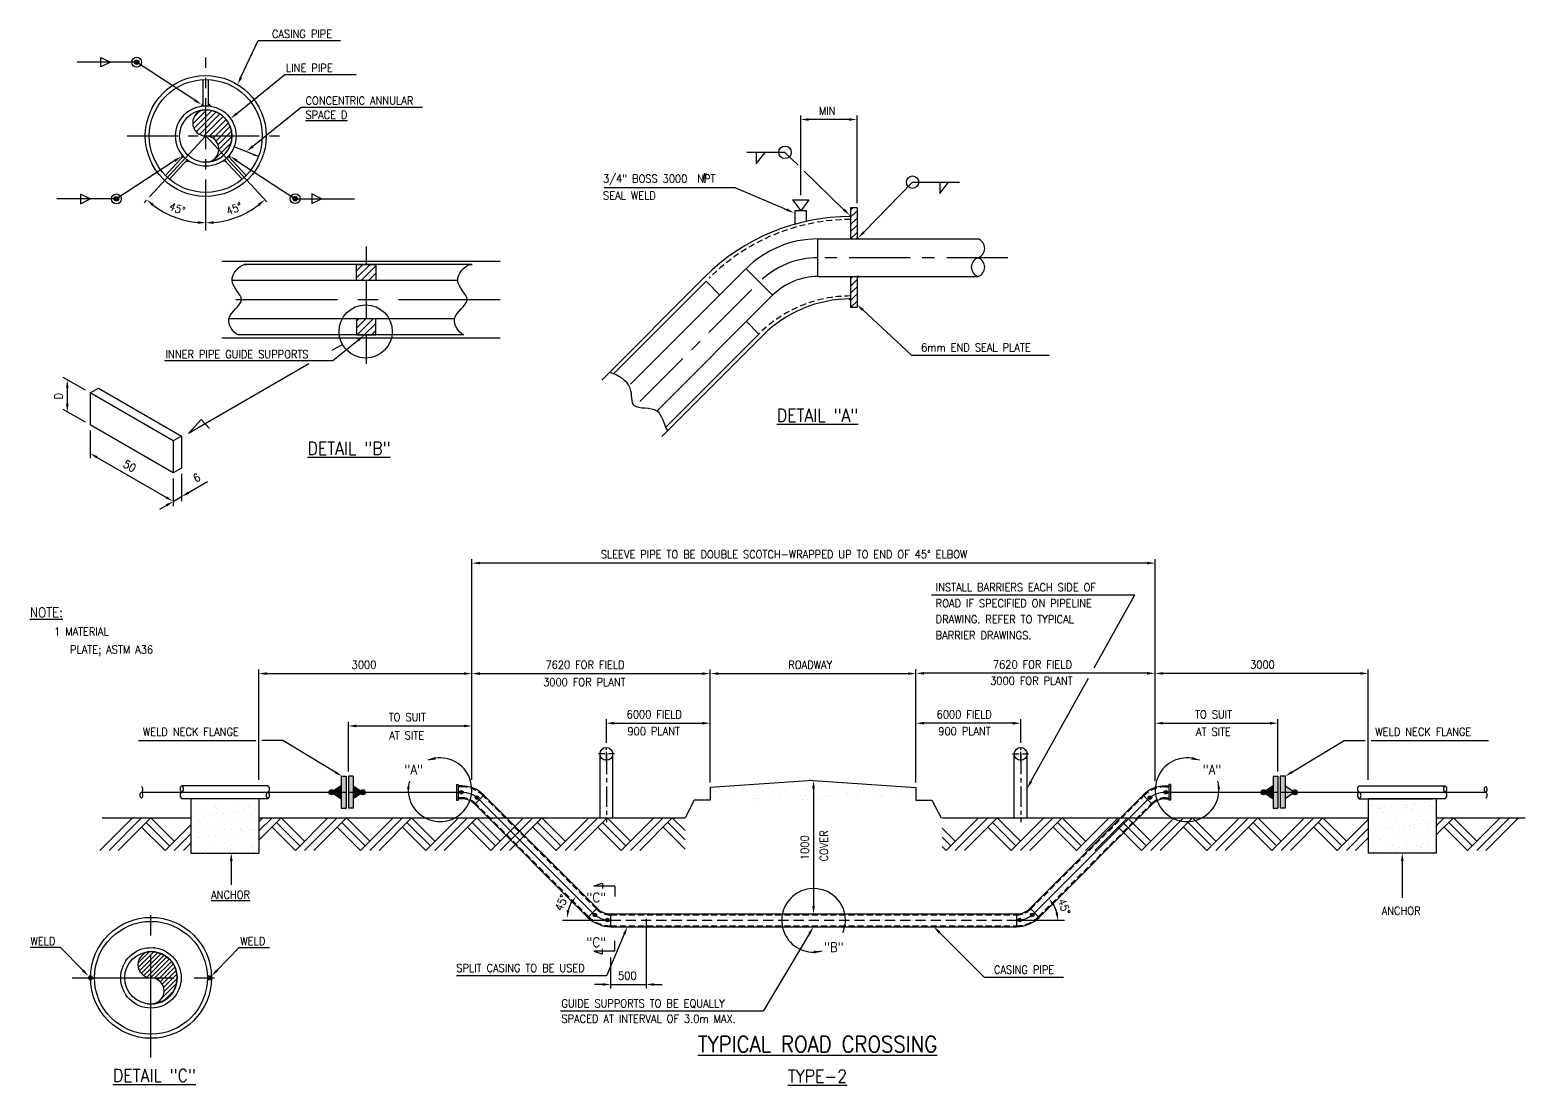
# Model space of a CAD drawing. Header units: metres. Extents: x 32 to 1001, y 122 to 783.
# Drawn here: x 31.8 to 498.9, y 453.3 to 783 of the extents above; entities that cross this region are included whole.
import ezdxf
from ezdxf.enums import TextEntityAlignment as Align

# ---------------------------------------------------------------- set-up
doc = ezdxf.new("R2010")
doc.units = ezdxf.units.M
for name, pattern in [('CENTER', [50.8, 31.75, -6.35, 6.35, -6.35]), ('CENTERX2', [101.6, 63.5, -12.7, 12.7, -12.7]), ('HIDDEN', [9.525, 6.35, -3.175])]:
    doc.linetypes.add(name, pattern=pattern)
for name, color, linetype in [('CEN. LINE CIRCLE', 30, 'CENTER'), ('CEN. LINE PIPE', 30, 'CENTER'), ('Circle', 3, 'Continuous'), ('DIM', 1, 'Continuous'), ('FITTINGS', 2, 'Continuous'), ('G.L', 9, 'Continuous'), ('Hatch', 9, 'Continuous'), ('LINE', 5, 'Continuous'), ('PipeLine', 4, 'Continuous'), ('TEXT', 7, 'Continuous')]:
    doc.layers.add(name, color=color, linetype=linetype)
doc.styles.add('ROMANS', font='romans.shx', dxfattribs={"width": 0.9})

msp = doc.modelspace()

# ---------------------------------------------------------------- hatches: boundary and pattern name
for points in [[(85.26, 759.18), (85.85, 759.24), (85.84, 759.87)], [(88.18, 759.21), (87.59, 759.22), (87.55, 759.85)], [(79.31, 743.95), (79.71, 743.51), (79.29, 743.05)], [(94.16, 743.97), (93.76, 743.53), (94.19, 743.07)], [(81.43, 741.99), (80.96, 742.36), (80.53, 741.89)], [(92.05, 742.01), (92.51, 742.37), (92.94, 741.91)], [(288.18, 725.43), (287.43, 724.67), (288.18, 724.68)], [(288.18, 698.17), (287.43, 698.92), (288.18, 698.92)]]:
    msp.add_hatch(color=7).paths.add_polyline_path(points)
at = {"layer": 'DIM'}
h = msp.add_hatch(color=7, dxfattribs=at)
edge = h.paths.add_edge_path()
edge.add_arc((65.12, 772.9), 0.714, 0, 360, ccw=False)
h = msp.add_hatch(color=7, dxfattribs=at)
edge = h.paths.add_edge_path()
edge.add_arc((58.81, 730.19), 0.714, 0, 360)
h = msp.add_hatch(color=7, dxfattribs=at)
edge = h.paths.add_edge_path()
edge.add_arc((114.65, 730.25), 0.714, 0, 360)
at = {"layer": 'FITTINGS'}
msp.add_hatch(color=7, dxfattribs=at).paths.add_polyline_path([(129.04, 546.79), (129.04, 542.79), (126.04, 544.79)])
h = msp.add_hatch(color=7, dxfattribs=at)
h.paths.add_polyline_path([(129.04, 549.79), (130.54, 549.79), (130.54, 539.79), (129.04, 539.79)])
edge = h.paths.add_edge_path(flags=16)
edge.add_line((129.04, 546.79), (129.04, 542.79))
h = msp.add_hatch(color=7, dxfattribs=at)
h.paths.add_polyline_path([(131.3, 549.79), (131.3, 539.79), (132.8, 539.79), (132.8, 549.79)])
edge = h.paths.add_edge_path(flags=16)
edge.add_line((132.8, 546.79), (132.8, 542.79))
h = msp.add_hatch(color=7, dxfattribs=at)
edge = h.paths.add_edge_path()
edge.add_arc((135.8, 544.79), 0.804, 180, 540, ccw=False)
h.paths.add_polyline_path([(135.8, 544.79), (132.8, 542.79), (132.8, 546.79)])
h = msp.add_hatch(color=7, dxfattribs=at)
edge = h.paths.add_edge_path()
edge.add_arc((417.18, 544.79), 0.804, 0, 360)
h.paths.add_polyline_path([(417.18, 544.79), (420.18, 542.79), (420.18, 546.79)])
h = msp.add_hatch(color=7, dxfattribs=at)
h.paths.add_polyline_path([(421.68, 549.79), (421.68, 539.79), (420.18, 539.79), (420.18, 549.79)])
edge = h.paths.add_edge_path(flags=16)
edge.add_line((420.18, 546.79), (420.18, 542.79))
h = msp.add_hatch(color=7, dxfattribs=at)
h.paths.add_polyline_path([(423.94, 549.79), (423.94, 539.79), (422.44, 539.79), (422.44, 549.79)])
h.paths.add_polyline_path([(423.94, 546.79), (423.94, 542.79), (426.94, 544.79)])
h = msp.add_hatch(color=7, dxfattribs=at)
edge = h.paths.add_edge_path()
edge.add_arc((126.04, 544.79), 0.804, 180, 540, ccw=False)
h = msp.add_hatch(color=7, dxfattribs=at)
edge = h.paths.add_edge_path()
edge.add_arc((135.8, 544.79), 0.804, 0, 360)
h = msp.add_hatch(color=7, dxfattribs=at)
edge = h.paths.add_edge_path()
edge.add_arc((166.58, 544.79), 0.563, 180, 540, ccw=False)
h = msp.add_hatch(color=7, dxfattribs=at)
edge = h.paths.add_edge_path()
edge.add_arc((171.48, 543.11), 0.563, 180, 540, ccw=False)
h = msp.add_hatch(color=7, dxfattribs=at)
edge = h.paths.add_edge_path()
edge.add_arc((381.74, 543.11), 0.563, 0, 360)
h = msp.add_hatch(color=7, dxfattribs=at)
edge = h.paths.add_edge_path()
edge.add_arc((386.64, 544.79), 0.563, 0, 360)
h = msp.add_hatch(color=7, dxfattribs=at)
edge = h.paths.add_edge_path()
edge.add_arc((417.18, 544.79), 0.804, 180, 540, ccw=False)
h = msp.add_hatch(color=7, dxfattribs=at)
edge = h.paths.add_edge_path()
edge.add_arc((426.94, 544.79), 0.804, 0, 360)
h = msp.add_hatch(color=7, dxfattribs=at)
edge = h.paths.add_edge_path()
edge.add_arc((208.29, 506.48), 0.563, 180, 540, ccw=False)
h = msp.add_hatch(color=7, dxfattribs=at)
edge = h.paths.add_edge_path()
edge.add_arc((212.21, 504.86), 0.563, 180, 540, ccw=False)
h = msp.add_hatch(color=7, dxfattribs=at)
edge = h.paths.add_edge_path()
edge.add_arc((341.01, 504.86), 0.563, 0, 360)
h = msp.add_hatch(color=7, dxfattribs=at)
edge = h.paths.add_edge_path()
edge.add_arc((344.93, 506.48), 0.563, 0, 360)
h = msp.add_hatch(color=7, dxfattribs=at)
edge = h.paths.add_edge_path()
edge.add_arc((50.7, 486.82), 0.63, 0, 360)
h = msp.add_hatch(color=7, dxfattribs=at)
edge = h.paths.add_edge_path()
edge.add_arc((87.87, 486.82), 0.63, 0, 360)

# ---------------------------------------------------------------- linework, layer by layer
at = {"color": 7}
for p, q in [((85.88, 759.28), (85.88, 767.48)), ((87.58, 759.28), (87.58, 767.48)), ((85.84, 759.87), (85.26, 759.18)), ((85.26, 759.18), (85.85, 759.24)), ((85.85, 759.24), (85.84, 759.87)), ((87.55, 759.85), (88.18, 759.21)), ((87.59, 759.22), (87.55, 759.85)), ((88.18, 759.21), (87.59, 759.22)), ((74.13, 737.47), (79.71, 743.51)), ((79.29, 743.05), (79.31, 743.95)), ((79.71, 743.51), (79.29, 743.05)), ((79.31, 743.95), (79.71, 743.51)), ((93.76, 743.53), (94.16, 743.97)), ((93.76, 743.53), (99.34, 737.51)), ((94.19, 743.07), (93.76, 743.53)), ((94.16, 743.97), (94.19, 743.07)), ((75.39, 736.33), (80.96, 742.36)), ((80.96, 742.36), (80.53, 741.89)), ((80.53, 741.89), (81.43, 741.99)), ((81.43, 741.99), (80.96, 742.36)), ((92.05, 742.01), (92.51, 742.37)), ((92.94, 741.91), (92.05, 742.01)), ((92.94, 741.91), (92.05, 742.01)), ((92.51, 742.37), (98.09, 736.35)), ((92.51, 742.37), (92.94, 741.91)), ((270.06, 729.89), (275.13, 729.89)), ((270.06, 729.89), (272.6, 726.42)), ((275.13, 729.89), (272.6, 726.42)), ((274.4, 726.42), (270.79, 726.42)), ((270.79, 726.42), (270.79, 722.29)), ((274.4, 723.19), (274.4, 726.42)), ((288.18, 725.18), (287.68, 724.67)), ((288.18, 724.68), (287.68, 724.67)), ((288.18, 725.18), (288.18, 724.68)), ((136.86, 715.3), (136.86, 709.68)), ((277.97, 705.92), (277.97, 717.68)), ((288.18, 717.68), (290.19, 717.68)), ((290.19, 717.68), (290.19, 718.23)), ((290.19, 718.23), (290.74, 717.68)), ((290.74, 717.68), (290.19, 717.68)), ((133.86, 704.68), (133.86, 709.68)), ((133.86, 709.68), (139.86, 709.68)), ((139.86, 709.68), (139.86, 704.68)), ((263.83, 700.06), (255.51, 708.37)), ((290.19, 705.92), (290.19, 705.37)), ((290.74, 705.92), (290.19, 705.92)), ((290.19, 705.37), (290.74, 705.92)), ((139.86, 704.68), (133.86, 704.68)), ((136.86, 704.68), (136.86, 692.68)), ((247.3, 700.16), (243.01, 704.45)), ((288.18, 698.42), (287.68, 698.92)), ((288.18, 698.92), (287.68, 698.92)), ((288.18, 698.42), (288.18, 698.92)), ((139.86, 692.68), (133.86, 692.68)), ((133.86, 692.68), (133.86, 687.68)), ((139.86, 687.68), (139.86, 692.68)), ((259.49, 687.97), (255.61, 691.84)), ((133.86, 687.68), (139.86, 687.68)), ((136.86, 687.68), (136.86, 678.65)), ((50.6, 669.55), (53.2, 671.05)), ((76.58, 654.55), (50.6, 669.55)), ((50.6, 669.55), (50.6, 659.55)), ((53.2, 671.05), (79.18, 656.05)), ((76.58, 644.55), (50.6, 659.55)), ((79.18, 656.05), (76.58, 654.55)), ((76.58, 654.55), (76.58, 644.55)), ((79.18, 656.05), (79.18, 646.05)), ((79.18, 646.05), (76.58, 644.55)), ((276.49, 548.45), (244.36, 546.32)), ((276.49, 548.45), (308.61, 546.32)), ((82.04, 542.79), (82.04, 525.79)), ((103.33, 542.79), (103.33, 525.79)), ((173.65, 543.87), (170.82, 541.04)), ((239.36, 542.32), (236.45, 536.79)), ((244.36, 542.32), (239.36, 542.32)), ((244.36, 546.32), (244.36, 542.32)), ((308.61, 546.32), (308.61, 542.32)), ((308.61, 542.32), (313.61, 542.32)), ((313.61, 542.32), (316.52, 536.79)), ((379.57, 543.87), (382.4, 541.04)), ((449.89, 542.79), (449.89, 525.79)), ((471.18, 542.79), (471.18, 525.79)), ((471.18, 534.35), (473.62, 536.79)), ((471.18, 531.47), (476.5, 536.79)), ((471.18, 531.47), (476.5, 536.79)), ((82.04, 525.79), (103.33, 525.79)), ((471.18, 525.79), (449.89, 525.79)), ((210.63, 516.39), (210.63, 514.78)), ((214.56, 515.48), (214.56, 512.26)), ((208.96, 508.55), (206.13, 505.72)), ((213.2, 506.79), (213.2, 502.79)), ((340.02, 506.79), (340.02, 502.79)), ((344.26, 508.55), (347.09, 505.72)), ((68.35, 496.15), (68.94, 496.21)), ((70.84, 496.18), (70.25, 496.19)), ((214.56, 495.17), (207.98, 495.17)), ((207.98, 495.17), (210.46, 494.3)), ((210.63, 494.26), (210.63, 495.87)), ((214.56, 495.17), (214.56, 498.39))]:
    msp.add_line(p, q, dxfattribs=at)
at = {"color": 7, "linetype": 'Continuous'}
for p, q in [((65.53, 491.37), (69.16, 495)), ((65.61, 490.03), (70.53, 494.96)), ((65.99, 489), (71.72, 494.74)), ((66.57, 488.17), (72.78, 494.37)), ((67.33, 487.51), (73.72, 493.9)), ((68.28, 487.05), (74.57, 493.34)), ((69.47, 486.83), (75.33, 492.68)), ((70.73, 486.67), (76, 491.94)), ((71.71, 486.24), (76.58, 491.11)), ((72.51, 485.62), (77.07, 490.18)), ((73.12, 484.82), (77.46, 489.15)), ((73.55, 483.83), (77.71, 487.99)), ((73.69, 482.56), (77.79, 486.66)), ((73.02, 480.48), (77.6, 485.05)), ((73.68, 479.72), (76.7, 482.74)), ((69.77, 478.64), (69.77, 478.64)), ((71.37, 478.83), (71.86, 479.31))]:
    msp.add_line(p, q, dxfattribs=at)
at = {"color": 7}
for centre in [(166.58, 544.79), (171.48, 543.11), (381.74, 543.11), (386.64, 544.79), (208.29, 506.48), (212.21, 504.86), (341.01, 504.86), (344.93, 506.48)]:
    msp.add_circle(centre, 0.563, dxfattribs=at)
for centre, radius, start, end in [((86.73, 753.94), 4.09, 90, 270), ((86.73, 749.84), 8.19, 261.8225, 98.1775), ((86.73, 745.75), 4.09, 270, 90), ((159.91, 545.61), 9.95, 164.2717, 112.7694), ((393.31, 545.61), 9.95, 67.2306, 15.7283), ((66.02, 545.69), 1.08, 303.2535, 56.7465), ((487.2, 545.69), 1.08, 123.2535, 236.7465), ((486.02, 545.69), 1.08, 303.2535, 56.7465), ((67.2, 543.89), 1.08, 123.2535, 236.7465), ((66.02, 543.89), 1.08, 303.2535, 56.7465), ((486.02, 543.89), 1.08, 303.2535, 56.7465), ((276.61, 504.79), 9.95, 337.2306, 285.7283), ((69.6, 490.92), 4.09, 90, 270), ((69.6, 486.82), 8.19, 261.8225, 98.1775), ((69.6, 482.73), 4.09, 270, 90)]:
    msp.add_arc(centre, radius, start, end, dxfattribs=at)
for points in [[(290.19, 718.5), (291.01, 717.68), (290.19, 717.68), (290.19, 718.5)], [(290.19, 705.09), (291.01, 705.92), (290.19, 705.92), (290.19, 705.09)], [(158.37, 555.83), (158.58, 555.02), (156.06, 554.78)], [(394.85, 555.83), (394.64, 555.02), (397.16, 554.78)], [(150.38, 545.77), (149.56, 545.89), (150.33, 548.3)], [(402.84, 545.77), (403.66, 545.89), (402.89, 548.3)], [(286.83, 503.25), (286.03, 503.47), (285.79, 500.94)], [(276.77, 495.26), (276.9, 494.44), (279.31, 495.22)]]:
    msp.add_solid(points, dxfattribs=at)
at = {"layer": 'CEN. LINE CIRCLE', "color": 7, "linetype": 'CENTER', "ltscale": 0.5}
for p, q in [((86.73, 720.35), (86.73, 774.41)), ((62.16, 749.84), (111.3, 749.84))]:
    msp.add_line(p, q, dxfattribs=at)
at = {"layer": 'CEN. LINE CIRCLE', "color": 7, "linetype": 'CENTERX2', "ltscale": 0.03}
for p, q in [((214.41, 556.79), (209.39, 556.79)), ((338.81, 556.79), (343.83, 556.79))]:
    msp.add_line(p, q, dxfattribs=at)
at = {"layer": 'CEN. LINE PIPE', "color": 7, "linetype": 'CENTERX2', "ltscale": 0.3}
for p, q in [((337.26, 711.8), (277.95, 711.8)), ((222.34, 666.89), (259.69, 704.23))]:
    msp.add_line(p, q, dxfattribs=at)
at = {"layer": 'CEN. LINE PIPE', "color": 7}
msp.add_line((178.66, 698.68), (91.73, 698.68), dxfattribs=at)
at = {"layer": 'CEN. LINE PIPE', "color": 7, "linetype": 'CENTERX2', "ltscale": 0.1}
for p, q in [((211.9, 556.79), (211.9, 535.48)), ((341.32, 556.79), (341.32, 535.48))]:
    msp.add_line(p, q, dxfattribs=at)
at = {"layer": 'CEN. LINE PIPE', "color": 7, "linetype": 'CENTERX2', "ltscale": 0.3}
msp.add_arc((277.97, 685.92), 25.88, 90, 135, dxfattribs=at)
at = {"layer": 'Circle', "color": 7}
for centre, radius in [((86.73, 749.84), 18.9), ((86.73, 749.84), 17.64), ((86.73, 749.84), 9.45), ((86.73, 749.84), 8.19), ((136.68, 688.78), 8.32), ((211.9, 556.79), 2), ((341.32, 556.79), 2), ((69.6, 486.82), 18.9), ((69.6, 486.82), 17.64), ((69.6, 486.82), 9.45), ((69.6, 486.82), 8.19)]:
    msp.add_circle(centre, radius, dxfattribs=at)
at = {"layer": 'DIM', "color": 7}
for p, q in [((97.73, 768.18), (103.08, 779.69)), ((103.08, 779.69), (128.86, 779.69)), ((65.12, 772.9), (46.53, 772.9)), ((53.92, 771.4), (53.92, 774.4)), ((53.92, 774.4), (56.92, 772.9)), ((56.92, 772.9), (53.92, 771.4)), ((83.31, 761.02), (65.12, 772.9)), ((96.41, 756.84), (111.47, 769.05)), ((111.47, 769.05), (133.7, 769.05)), ((101.44, 746.64), (116.51, 758.85)), ((116.51, 758.85), (154.47, 758.85)), ((272.6, 731.39), (272.6, 756.25)), ((287.69, 755), (275.1, 755)), ((290.19, 728.88), (290.19, 756.25)), ((103.15, 743.39), (95.56, 746.5)), ((258.73, 741.15), (261.46, 744.73)), ((258.73, 744.73), (258.73, 741.15)), ((96.45, 742.13), (114.65, 730.25)), ((292.29, 719.75), (307.54, 735.42)), ((307.54, 735.42), (322.25, 735.42)), ((316.03, 735.42), (316.03, 731.84)), ((316.03, 731.84), (318.75, 735.42)), ((50.61, 730.19), (47.61, 731.69)), ((47.61, 731.69), (47.61, 728.69)), ((47.61, 728.69), (50.61, 730.19)), ((68.15, 729.74), (67.45, 728.99)), ((114.65, 730.25), (133.24, 730.25)), ((122.85, 730.25), (119.85, 731.75)), ((119.85, 731.75), (119.85, 728.75)), ((119.85, 728.75), (122.85, 730.25)), ((292.02, 695.48), (307.18, 681.37)), ((129.43, 684.69), (126.09, 682.77)), ((134.42, 686.1), (126.47, 679.62)), ((126.47, 679.62), (73.81, 679.62)), ((118.96, 678.65), (81.35, 656.93)), ((307.18, 681.37), (350.17, 681.37)), ((49.1, 670.42), (42.22, 674.39)), ((43.47, 671.17), (43.47, 666.17)), ((49.1, 660.42), (42.22, 664.39)), ((81.35, 656.93), (85.24, 661.29)), ((85.24, 661.29), (87.9, 658.46)), ((50.6, 657.82), (50.6, 649.22)), ((52.77, 649.41), (74.42, 636.91)), ((76.58, 642.82), (76.58, 634.22)), ((76.58, 642.82), (76.58, 634.22)), ((79.18, 644.32), (79.18, 635.72)), ((81.34, 638.41), (87.31, 641.86)), ((76.58, 635.66), (79.18, 637.16)), ((74.42, 634.41), (72.25, 633.16)), ((169.89, 576.88), (169.89, 617.64)), ((383.33, 576.88), (383.33, 617.64)), ((380.83, 616.39), (172.39, 616.39)), ((313.44, 606.51), (377.01, 606.51)), ((364.32, 583.7), (377.01, 606.51)), ((103.33, 548.72), (103.33, 583.13)), ((105.83, 581.88), (167.39, 581.88)), ((169.89, 548.72), (169.89, 583.13)), ((169.89, 548.72), (169.89, 583.13)), ((172.39, 581.88), (241.86, 581.88)), ((244.36, 575.63), (244.36, 583.13)), ((244.36, 547.82), (244.36, 583.13)), ((246.86, 581.88), (306.11, 581.88)), ((308.61, 547.82), (308.61, 583.21)), ((308.61, 575.63), (308.61, 583.13)), ((380.83, 581.96), (311.11, 581.96)), ((344.54, 548.15), (362.5, 580.43)), ((383.33, 548.72), (383.33, 583.21)), ((383.33, 548.23), (383.33, 583.17)), ((447.39, 581.92), (385.83, 581.92)), ((449.89, 548.72), (449.89, 583.17)), ((131.3, 551.29), (131.3, 566.77)), ((133.8, 565.52), (167.39, 565.52)), ((169.89, 549.34), (169.89, 566.77)), ((211.9, 560.29), (211.9, 567.62)), ((214.4, 566.37), (241.86, 566.37)), ((244.36, 548.44), (244.36, 567.62)), ((308.61, 548.44), (308.61, 567.62)), ((338.82, 566.37), (311.11, 566.37)), ((341.32, 560.29), (341.32, 567.62)), ((383.33, 548.85), (383.33, 567.62)), ((385.83, 566.37), (419.18, 566.37)), ((421.68, 551.29), (421.68, 567.62)), ((65.73, 560.94), (102.38, 560.94)), ((426.08, 551.09), (442.4, 560.94)), ((442.4, 560.94), (448.98, 560.94)), ((450.78, 560.94), (487.43, 560.94)), ((275.61, 548.45), (275.36, 548.45)), ((276.61, 545.95), (276.61, 509.29)), ((94.7, 523.29), (94.69, 515.86)), ((460.55, 523.29), (460.54, 511.78)), ((198.2, 504.79), (213.2, 504.79)), ((224.3, 505.29), (224.3, 483.49)), ((275.11, 506.79), (275.36, 506.79)), ((340.02, 504.79), (355.02, 504.79)), ((315.92, 501.02), (329.94, 486.98)), ((90.24, 489.17), (97.19, 496.26)), ((97.19, 496.26), (106.68, 496.26)), ((213.2, 493.2), (213.2, 483.49)), ((329.94, 486.98), (354.75, 486.98)), ((210.7, 484.74), (208.2, 484.74)), ((213.2, 484.74), (224.3, 484.74)), ((226.8, 484.74), (229.3, 484.74))]:
    msp.add_line(p, q, dxfattribs=at)
at = {"layer": 'DIM', "color": 7, "linetype": 'CENTER'}
for p, q in [((69.16, 730.85), (86.73, 749.84)), ((86.73, 749.84), (105.82, 729.28)), ((69.6, 461.9), (69.6, 511.39)), ((45.03, 486.82), (94.17, 486.82))]:
    msp.add_line(p, q, dxfattribs=at)
at = {"layer": 'DIM', "color": 7, "extrusion": (0, 0, -1)}
for p, q in [((267.68, 744.73), (255.75, 744.73)), ((271.78, 740.75), (267.68, 744.73)), ((77, 742.07), (58.81, 730.19)), ((286.12, 726.82), (273.72, 738.86)), ((252.15, 733.69), (211.17, 733.69)), ((268.24, 726.82), (252.15, 733.69)), ((58.81, 730.19), (40.22, 730.19)), ((110.82, 560.94), (104.24, 560.94)), ((127.14, 551.09), (110.82, 560.94)), ((217.47, 500.49), (211.93, 487.49)), ((275.33, 500.65), (260.83, 476.44)), ((41.38, 496.26), (31.89, 496.26)), ((48.32, 489.17), (41.38, 496.26)), ((211.93, 487.49), (165.02, 487.49)), ((260.83, 476.44), (197.52, 476.44))]:
    msp.add_line(p, q, dxfattribs=at)
at = {"layer": 'DIM', "color": 7, "linetype": 'CENTERX2', "ltscale": 0.05}
for p, q in [((211.9, 554.28), (211.9, 559.3)), ((341.32, 554.28), (341.32, 559.3))]:
    msp.add_line(p, q, dxfattribs=at)
at = {"layer": 'DIM', "color": 7}
for centre, radius in [((65.12, 772.9), 1.54), ((65.12, 772.9), 0.714), ((267.68, 744.73), 1.94), ((307.54, 735.42), 1.94), ((58.81, 730.19), 1.54), ((58.81, 730.19), 0.714), ((114.65, 730.25), 1.54), ((114.65, 730.25), 0.714)]:
    msp.add_circle(centre, radius, dxfattribs=at)
for centre, radius, start, end in [((86.73, 749.84), 27.14, 232.527, 264.721), ((86.73, 749.84), 27.14, 275.279, 307.5917), ((209.14, 505.46), 9.54, 150.0606, 164.9394), ((343.33, 504.79), 9.6, 14.971, 30.029)]:
    msp.add_arc(centre, radius, start, end, dxfattribs=at)
for points in [[(98.11, 768), (96.68, 765.91), (97.35, 768.35)], [(83.54, 761.37), (85.41, 759.66), (83.08, 760.67)], [(96.67, 756.52), (94.47, 755.27), (96.15, 757.17)], [(275.1, 755.41), (275.1, 754.58), (272.6, 755)], [(287.69, 755.41), (287.69, 754.58), (290.19, 755)], [(96.23, 741.78), (94.36, 743.5), (96.68, 742.48)], [(97.12, 746.14), (96.92, 745.66), (95.56, 746.5)], [(101.71, 746.31), (99.5, 745.06), (101.18, 746.96)], [(101.64, 744.33), (101.42, 743.79), (103.15, 743.39)], [(69.95, 727.98), (70.48, 728.62), (68.3, 729.91)], [(103.02, 728.65), (103.55, 728.02), (105.19, 729.95)], [(84.25, 723.23), (84.21, 722.4), (86.73, 722.7)], [(89.24, 722.4), (89.21, 723.23), (86.73, 722.7)], [(292.58, 719.46), (290.54, 717.96), (291.99, 720.04)], [(291.73, 695.17), (290.19, 697.18), (292.3, 695.78)], [(134.16, 686.43), (136.36, 687.68), (134.68, 685.78)], [(43.05, 671.17), (43.89, 671.17), (43.47, 673.67)], [(43.05, 666.17), (43.89, 666.17), (43.47, 663.67)], [(52.97, 649.77), (52.56, 649.05), (50.6, 650.66)], [(74.62, 637.27), (74.21, 636.55), (76.58, 635.66)], [(74.21, 634.77), (74.62, 634.05), (76.58, 635.66)], [(81.14, 638.77), (81.55, 638.05), (79.18, 637.16)], [(172.39, 616.8), (172.39, 615.97), (169.89, 616.39)], [(380.83, 616.8), (380.83, 615.97), (383.33, 616.39)], [(105.83, 582.29), (105.83, 581.46), (103.33, 581.88)], [(167.39, 582.29), (167.39, 581.46), (169.89, 581.88)], [(172.39, 582.29), (172.39, 581.46), (169.89, 581.88)], [(241.86, 582.29), (241.86, 581.46), (244.36, 581.88)], [(246.86, 582.29), (246.86, 581.46), (244.36, 581.88)], [(306.11, 582.29), (306.11, 581.46), (308.61, 581.88)], [(311.11, 582.38), (311.11, 581.55), (308.61, 581.96)], [(380.83, 582.38), (380.83, 581.55), (383.33, 581.96)], [(385.83, 582.34), (385.83, 581.51), (383.33, 581.92)], [(447.39, 582.34), (447.39, 581.51), (449.89, 581.92)], [(133.8, 565.94), (133.8, 565.1), (131.3, 565.52)], [(167.39, 565.94), (167.39, 565.1), (169.89, 565.52)], [(214.4, 566.79), (214.4, 565.95), (211.9, 566.37)], [(241.86, 566.79), (241.86, 565.95), (244.36, 566.37)], [(311.11, 566.79), (311.11, 565.95), (308.61, 566.37)], [(338.82, 566.79), (338.82, 565.95), (341.32, 566.37)], [(385.83, 566.79), (385.83, 565.95), (383.33, 566.37)], [(419.18, 566.79), (419.18, 565.95), (421.68, 566.37)], [(426.29, 550.73), (423.94, 549.79), (425.86, 551.44)], [(276.19, 545.95), (277.03, 545.95), (276.61, 548.45)], [(344.9, 547.95), (343.32, 545.96), (344.18, 548.35)], [(94.28, 523.29), (94.69, 525.79), (95.11, 523.3)], [(460.13, 523.29), (460.53, 525.79), (460.96, 523.3)], [(200.54, 510.47), (201.2, 509.96), (202.39, 512.2)], [(276.19, 509.29), (277.03, 509.29), (276.61, 506.79)], [(351.31, 509.34), (351.97, 509.85), (350.11, 511.58)], [(200.34, 507.88), (199.51, 507.99), (199.6, 505.46)], [(353.01, 507.33), (352.19, 507.22), (352.92, 504.79)], [(315.63, 500.73), (314.16, 502.79), (316.22, 501.32)], [(90.54, 488.88), (88.5, 487.38), (89.95, 489.46)], [(210.7, 485.16), (210.7, 484.32), (213.2, 484.74)], [(226.8, 485.16), (226.8, 484.32), (224.3, 484.74)]]:
    msp.add_solid(points, dxfattribs=at)
at = {"layer": 'DIM', "color": 7, "extrusion": (0, 0, -1)}
for points in [[(-77.23, 741.72), (-79.1, 743.44), (-76.77, 742.42)], [(-268.08, 726.44), (-270.54, 725.84), (-268.4, 727.2)], [(-285.83, 726.52), (-287.92, 725.08), (-286.41, 727.12)], [(-126.93, 550.73), (-129.28, 549.79), (-127.36, 551.44)], [(-217.86, 500.33), (-218.45, 502.79), (-217.09, 500.66)], [(-275.68, 500.44), (-276.61, 502.79), (-274.97, 500.86)], [(-48.02, 488.88), (-50.07, 487.38), (-48.62, 489.46)]]:
    msp.add_solid(points, dxfattribs=at)
at = {"layer": 'FITTINGS', "color": 7}
for p, q in [((129.04, 546.79), (126.04, 544.79)), ((129.04, 549.79), (129.04, 539.79)), ((129.04, 549.79), (130.54, 549.79)), ((129.04, 546.79), (129.04, 542.79)), ((130.54, 549.79), (130.54, 539.79)), ((131.3, 549.79), (131.3, 539.79)), ((132.8, 549.79), (131.3, 549.79)), ((132.8, 549.79), (132.8, 539.79)), ((132.8, 546.79), (135.8, 544.79)), ((132.8, 546.79), (132.8, 542.79)), ((420.18, 546.79), (417.18, 544.79)), ((420.18, 549.79), (421.68, 549.79)), ((420.18, 549.79), (420.18, 539.79)), ((420.18, 546.79), (420.18, 542.79)), ((421.68, 549.79), (421.68, 539.79)), ((422.44, 549.79), (422.44, 539.79)), ((423.94, 549.79), (422.44, 549.79)), ((423.94, 549.79), (423.94, 539.79)), ((423.94, 546.79), (423.94, 542.79)), ((423.94, 546.79), (426.94, 544.79)), ((126.04, 544.79), (129.04, 542.79)), ((135.8, 544.79), (132.8, 542.79)), ((417.18, 544.79), (420.18, 542.79)), ((426.94, 544.79), (423.94, 542.79)), ((129.04, 539.79), (130.54, 539.79)), ((132.8, 539.79), (131.3, 539.79)), ((420.18, 539.79), (421.68, 539.79)), ((423.94, 539.79), (422.44, 539.79))]:
    msp.add_line(p, q, dxfattribs=at)
for centre, radius in [((126.04, 544.79), 0.804), ((135.8, 544.79), 0.804), ((417.18, 544.79), 0.804), ((426.94, 544.79), 0.804), ((50.7, 486.82), 0.63), ((87.87, 486.82), 0.63)]:
    msp.add_circle(centre, radius, dxfattribs=at)
at = {"layer": 'G.L', "color": 7}
for p, q in [((53.63, 526.61), (63.81, 536.79)), ((54.31, 536.79), (82.04, 536.79)), ((56.51, 526.61), (66.69, 536.79)), ((59.39, 526.61), (69.57, 536.79)), ((73.99, 526.61), (66.69, 533.91)), ((75.43, 528.05), (68.13, 535.35)), ((76.87, 529.49), (69.57, 536.79)), ((73.99, 526.61), (82.04, 534.66)), ((103.33, 536.79), (236.45, 536.79)), ((103.33, 529.82), (110.3, 536.79)), ((103.33, 532.7), (107.42, 536.79)), ((103.33, 535.58), (104.54, 536.79)), ((114.72, 526.61), (107.42, 533.91)), ((116.16, 528.05), (108.86, 535.35)), ((117.6, 529.49), (110.3, 536.79)), ((114.72, 526.61), (124.91, 536.79)), ((117.6, 526.61), (127.79, 536.79)), ((120.48, 526.61), (130.67, 536.79)), ((135.09, 526.61), (127.79, 533.91)), ((136.53, 528.05), (129.23, 535.35)), ((137.97, 529.49), (130.67, 536.79)), ((135.09, 526.61), (145.27, 536.79)), ((137.97, 526.61), (148.15, 536.79)), ((140.85, 526.61), (151.03, 536.79)), ((155.45, 526.61), (148.15, 533.91)), ((156.89, 528.05), (149.59, 535.35)), ((158.33, 529.49), (151.03, 536.79)), ((155.45, 526.61), (165.64, 536.79)), ((155.45, 526.61), (165.64, 536.79)), ((158.33, 526.61), (168.52, 536.79)), ((158.33, 526.61), (168.52, 536.79)), ((161.21, 526.61), (171.4, 536.79)), ((161.21, 526.61), (171.4, 536.79)), ((175.82, 526.61), (168.52, 533.91)), ((177.26, 528.05), (169.96, 535.35)), ((178.7, 529.49), (171.4, 536.79)), ((175.82, 526.61), (186, 536.79)), ((178.7, 526.61), (188.88, 536.79)), ((181.58, 526.61), (191.76, 536.79)), ((196.18, 526.61), (188.88, 533.91)), ((197.62, 528.05), (190.32, 535.35)), ((199.06, 529.49), (191.76, 536.79)), ((196.18, 526.61), (206.36, 536.79)), ((199.06, 526.61), (209.24, 536.79)), ((201.94, 526.61), (212.12, 536.79)), ((216.55, 526.61), (209.24, 533.91)), ((217.99, 528.05), (210.68, 535.35)), ((219.43, 529.49), (212.12, 536.79)), ((216.55, 526.61), (226.73, 536.79)), ((219.43, 526.61), (229.61, 536.79)), ((222.31, 526.61), (232.49, 536.79)), ((236.45, 527.07), (229.61, 533.91)), ((236.45, 529.95), (231.05, 535.35)), ((236.45, 532.83), (232.49, 536.79)), ((316.77, 536.79), (449.89, 536.79)), ((320.89, 529.49), (316.77, 533.61)), ((318.01, 526.61), (328.19, 536.79)), ((320.89, 526.61), (331.07, 536.79)), ((323.77, 526.61), (333.95, 536.79)), ((338.37, 526.61), (331.07, 533.91)), ((339.81, 528.05), (332.51, 535.35)), ((341.25, 529.49), (333.95, 536.79)), ((338.37, 526.61), (348.55, 536.79)), ((341.25, 526.61), (351.43, 536.79)), ((344.13, 526.61), (354.31, 536.79)), ((358.74, 526.61), (351.43, 533.91)), ((360.18, 528.05), (352.87, 535.35)), ((361.62, 529.49), (354.31, 536.79)), ((358.74, 526.61), (368.92, 536.79)), ((361.62, 526.61), (371.8, 536.79)), ((364.5, 526.61), (374.68, 536.79)), ((379.1, 526.61), (371.8, 533.91)), ((380.54, 528.05), (373.24, 535.35)), ((381.98, 529.49), (374.68, 536.79)), ((379.1, 526.61), (389.28, 536.79)), ((381.98, 526.61), (392.16, 536.79)), ((384.86, 526.61), (395.04, 536.79)), ((399.46, 526.61), (392.16, 533.91)), ((400.9, 528.05), (393.6, 535.35)), ((402.34, 529.49), (395.04, 536.79)), ((399.46, 526.61), (409.65, 536.79)), ((399.46, 526.61), (409.65, 536.79)), ((402.34, 526.61), (412.53, 536.79)), ((402.34, 526.61), (412.53, 536.79)), ((405.22, 526.61), (415.41, 536.79)), ((405.22, 526.61), (415.41, 536.79)), ((419.83, 526.61), (412.53, 533.91)), ((421.27, 528.05), (413.97, 535.35)), ((422.71, 529.49), (415.41, 536.79)), ((419.83, 526.61), (430.01, 536.79)), ((422.71, 526.61), (432.89, 536.79)), ((425.59, 526.61), (435.77, 536.79)), ((440.19, 526.61), (432.89, 533.91)), ((441.63, 528.05), (434.33, 535.35)), ((443.07, 529.49), (435.77, 536.79)), ((440.19, 526.61), (449.89, 536.31)), ((443.07, 526.61), (449.89, 533.43)), ((471.18, 536.79), (498.91, 536.79)), ((471.18, 534.35), (473.62, 536.79)), ((480.92, 526.61), (473.62, 533.91)), ((482.36, 528.05), (475.06, 535.35)), ((483.8, 529.49), (476.5, 536.79)), ((480.92, 526.61), (491.11, 536.79)), ((483.8, 526.61), (493.99, 536.79)), ((486.68, 526.61), (496.87, 536.79)), ((76.87, 526.61), (82.04, 531.78)), ((79.75, 526.61), (82.04, 528.9)), ((319.45, 528.05), (316.77, 530.73)), ((445.95, 526.61), (449.89, 530.55)), ((318.01, 526.61), (316.77, 527.85)), ((207.98, 515.48), (210.46, 516.35)), ((214.56, 515.48), (207.98, 515.48))]:
    msp.add_line(p, q, dxfattribs=at)
at = {"layer": 'Hatch', "color": 7, "linetype": 'Continuous'}
for p, q in [((82.65, 753.6), (87.08, 758.03)), ((83.03, 752.18), (88.65, 757.8)), ((83.11, 755.85), (84.81, 757.56)), ((83.76, 751.12), (90, 757.35)), ((84.78, 750.34), (91.17, 756.73)), ((86.12, 749.89), (92.18, 755.95)), ((87.75, 749.71), (93.06, 755.03)), ((88.99, 749.16), (93.8, 753.97)), ((89.93, 748.3), (94.38, 752.76)), ((88.98, 741.97), (94.6, 747.59)), ((90.57, 747.15), (94.78, 751.36)), ((90.82, 745.6), (94.92, 749.7)), ((86.87, 741.65), (86.87, 741.66)), ((288.18, 726.68), (288.88, 727.38)), ((288.18, 724.44), (290.19, 726.45)), ((288.18, 722.19), (290.19, 724.2)), ((288.18, 719.95), (290.19, 721.96)), ((288.18, 717.7), (290.19, 719.71)), ((133.86, 707.73), (135.81, 709.68)), ((133.86, 705.49), (138.06, 709.68)), ((135.3, 704.68), (139.86, 709.24)), ((137.55, 704.68), (139.86, 707)), ((288.18, 705.22), (288.88, 705.92)), ((139.79, 704.68), (139.86, 704.75)), ((288.18, 702.97), (290.19, 704.98)), ((288.18, 700.73), (290.19, 702.74)), ((288.18, 698.48), (290.19, 700.49)), ((288.18, 696.24), (290.19, 698.25)), ((133.86, 692.02), (134.53, 692.68)), ((133.86, 689.77), (136.77, 692.68)), ((134.02, 687.68), (139.02, 692.68)), ((136.26, 687.68), (139.86, 691.28)), ((138.51, 687.68), (139.86, 689.03)), ((253.47, 546.78), (253.47, 546.78)), ((257.44, 546.91), (257.44, 546.91)), ((258.76, 547.08), (258.76, 547.08)), ((260.82, 547.35), (260.82, 547.35)), ((261.38, 546.79), (261.38, 546.79)), ((263.68, 547.35), (263.68, 547.35)), ((269.29, 546.81), (269.29, 546.81)), ((270.83, 547.87), (270.83, 547.87)), ((273.84, 547.27), (273.84, 547.27)), ((274.31, 546.84), (274.31, 546.84)), ((277.2, 546.82), (277.2, 546.82)), ((277.69, 548.12), (277.69, 548.12)), ((284.15, 547.04), (284.15, 547.04)), ((285.11, 546.83), (285.11, 546.83)), ((293.02, 546.85), (293.02, 546.85)), ((294.32, 546.95), (294.32, 546.95)), ((87.58, 542.64), (87.58, 542.64)), ((244.49, 542.71), (244.49, 542.71)), ((245.08, 545.28), (245.08, 545.28)), ((245.73, 545.35), (245.73, 545.35)), ((246.19, 544.92), (246.19, 544.92)), ((246.63, 546.08), (246.63, 546.08)), ((247.15, 545.55), (247.15, 545.55)), ((247.76, 545.22), (247.76, 545.22)), ((248.4, 542.9), (248.4, 542.9)), ((250.49, 543.62), (250.49, 543.62)), ((250.6, 546.01), (250.6, 546.01)), ((250.99, 542.68), (250.99, 542.68)), ((251.92, 546.18), (251.92, 546.18)), ((253.99, 546.45), (253.99, 546.45)), ((254.41, 545.31), (254.41, 545.31)), ((254.54, 546.09), (254.54, 546.09)), ((256.04, 545.12), (256.04, 545.12)), ((257.85, 542.92), (257.85, 542.92)), ((258.4, 543.64), (258.4, 543.64)), ((258.57, 542.81), (258.57, 542.81)), ((259.04, 542.38), (259.04, 542.38)), ((260.91, 545.27), (260.91, 545.27)), ((262.45, 546.11), (262.45, 546.11)), ((264.5, 543.01), (264.5, 543.01)), ((266.2, 545.04), (266.2, 545.04)), ((266.31, 543.65), (266.31, 543.65)), ((266.67, 544.61), (266.67, 544.61)), ((267.77, 545.52), (267.77, 545.52)), ((268.88, 542.58), (268.88, 542.58)), ((270.36, 546.12), (270.36, 546.12)), ((270.99, 542.98), (270.99, 542.98)), ((273.45, 542.44), (273.45, 542.44)), ((274.22, 543.67), (274.22, 543.67)), ((274.42, 545.61), (274.42, 545.61)), ((274.77, 542.61), (274.77, 542.61)), ((276.52, 544.81), (276.52, 544.81)), ((276.84, 542.88), (276.84, 542.88)), ((277.85, 543.23), (277.85, 543.23)), ((278.27, 546.14), (278.27, 546.14)), ((279.04, 542.5), (279.04, 542.5)), ((280.29, 543.34), (280.29, 543.34)), ((280.92, 545.58), (280.92, 545.58)), ((281.61, 543.51), (281.61, 543.51)), ((282.13, 543.68), (282.13, 543.68)), ((283.68, 543.78), (283.68, 543.78)), ((284.5, 543.31), (284.5, 543.31)), ((286.18, 546.15), (286.18, 546.15)), ((286.68, 544.73), (286.68, 544.73)), ((287.13, 544.24), (287.13, 544.24)), ((287.15, 544.3), (287.15, 544.3)), ((287.78, 545.82), (287.78, 545.82)), ((288.45, 544.41), (288.45, 544.41)), ((290.04, 543.7), (290.04, 543.7)), ((290.51, 544.68), (290.51, 544.68)), ((291, 543.28), (291, 543.28)), ((293.96, 545.14), (293.96, 545.14)), ((294.09, 546.17), (294.09, 546.17)), ((294.43, 545.91), (294.43, 545.91)), ((294.78, 546.53), (294.78, 546.53)), ((295.29, 545.31), (295.29, 545.31)), ((296.99, 544.5), (296.99, 544.5)), ((297.35, 545.58), (297.35, 545.58)), ((297.86, 543.53), (297.86, 543.53)), ((297.95, 543.71), (297.95, 543.71)), ((300.8, 546.04), (300.8, 546.04)), ((300.92, 545.88), (300.92, 545.88)), ((302, 546.18), (302, 546.18)), ((302.12, 546.21), (302.12, 546.21)), ((304.19, 546.48), (304.19, 546.48)), ((304.51, 543.61), (304.51, 543.61)), ((305.86, 543.72), (305.86, 543.72)), ((307.16, 544.41), (307.16, 544.41)), ((307.63, 543.98), (307.63, 543.98)), ((307.78, 546.12), (307.78, 546.12)), ((450.5, 542.23), (450.5, 542.23)), ((460.81, 542.01), (460.81, 542.01)), ((470.81, 542.11), (470.81, 542.11)), ((82.16, 538.39), (82.16, 538.39)), ((82.57, 539.42), (82.57, 539.42)), ((84.44, 540.3), (84.44, 540.3)), ((85.21, 537.39), (85.21, 537.39)), ((87.87, 537.92), (87.87, 537.92)), ((88.66, 537.84), (88.66, 537.84)), ((89.41, 540.12), (89.41, 540.12)), ((89.79, 540.62), (89.79, 540.62)), ((89.98, 538.01), (89.98, 538.01)), ((90.48, 539.43), (90.48, 539.43)), ((90.94, 540.27), (90.94, 540.27)), ((92.05, 538.29), (92.05, 538.29)), ((92.32, 538.3), (92.32, 538.3)), ((92.79, 537.87), (92.79, 537.87)), ((94.52, 538.01), (94.52, 538.01)), ((95.5, 538.74), (95.5, 538.74)), ((96.82, 538.91), (96.82, 538.91)), ((97.32, 540.13), (97.32, 540.13)), ((97.8, 540.52), (97.8, 540.52)), ((98.39, 539.45), (98.39, 539.45)), ((98.89, 539.19), (98.89, 539.19)), ((99.96, 540.53), (99.96, 540.53)), ((100.42, 540.1), (100.42, 540.1)), ((101.02, 537.97), (101.02, 537.97)), ((102.34, 539.64), (102.34, 539.64)), ((102.63, 538.08), (102.63, 538.08)), ((450.29, 537.62), (450.29, 537.62)), ((450.3, 539.41), (450.3, 539.41)), ((450.97, 541.8), (450.97, 541.8)), ((451.21, 540.79), (451.21, 540.79)), ((453.18, 539.78), (453.18, 539.78)), ((453.27, 540.78), (453.27, 540.78)), ((453.75, 539.87), (453.75, 539.87)), ((454.34, 540.09), (454.34, 540.09)), ((454.8, 538.53), (454.8, 538.53)), ((455.07, 540.04), (455.07, 540.04)), ((455.7, 537.46), (455.7, 537.46)), ((457.13, 540.31), (457.13, 540.31)), ((458.07, 541.04), (458.07, 541.04)), ((458.2, 537.64), (458.2, 537.64)), ((460.58, 540.77), (460.58, 540.77)), ((461.18, 540.79), (461.18, 540.79)), ((461.3, 538.49), (461.3, 538.49)), ((461.91, 540.94), (461.91, 540.94)), ((462.25, 540.11), (462.25, 540.11)), ((463.34, 539.69), (463.34, 539.69)), ((463.81, 539.26), (463.81, 539.26)), ((463.97, 541.21), (463.97, 541.21)), ((464.72, 541.12), (464.72, 541.12)), ((466.02, 537.24), (466.02, 537.24)), ((466.11, 537.65), (466.11, 537.65)), ((467.42, 541.67), (467.42, 541.67)), ((468.16, 538.74), (468.16, 538.74)), ((468.74, 541.84), (468.74, 541.84)), ((469.09, 540.8), (469.09, 540.8)), ((470.16, 540.12), (470.16, 540.12)), ((83.15, 537.11), (83.15, 537.11)), ((83.55, 533.74), (83.55, 533.74)), ((84.6, 535.41), (84.6, 535.41)), ((84.63, 533.06), (84.63, 533.06)), ((84.69, 536.07), (84.69, 536.07)), ((85.15, 535.65), (85.15, 535.65)), ((86.43, 536.96), (86.43, 536.96)), ((87.36, 533.62), (87.36, 533.62)), ((88.03, 533.03), (88.03, 533.03)), ((91.1, 535.38), (91.1, 535.38)), ((91.46, 533.75), (91.46, 533.75)), ((92.54, 533.07), (92.54, 533.07)), ((94.34, 536.98), (94.34, 536.98)), ((94.68, 533.11), (94.68, 533.11)), ((95, 535.85), (95, 535.85)), ((97.53, 533.53), (97.53, 533.53)), ((97.96, 535.62), (97.96, 535.62)), ((97.99, 533.1), (97.99, 533.1)), ((99.16, 532.65), (99.16, 532.65)), ((99.37, 533.77), (99.37, 533.77)), ((100.45, 533.09), (100.45, 533.09)), ((101.18, 533.08), (101.18, 533.08)), ((101.23, 532.92), (101.23, 532.92)), ((102.25, 536.99), (102.25, 536.99)), ((450.57, 532.87), (450.57, 532.87)), ((450.75, 532.78), (450.75, 532.78)), ((451.37, 535.9), (451.37, 535.9)), ((452.64, 533.15), (452.64, 533.15)), ((454.96, 533.63), (454.96, 533.63)), ((455.32, 534.42), (455.32, 534.42)), ((456.09, 533.6), (456.09, 533.6)), ((456.17, 537.03), (456.17, 537.03)), ((456.39, 533.73), (456.39, 533.73)), ((457.41, 533.77), (457.41, 533.77)), ((458.23, 536.14), (458.23, 536.14)), ((458.38, 535.01), (458.38, 535.01)), ((459.48, 534.05), (459.48, 534.05)), ((460.91, 532.69), (460.91, 532.69)), ((461.46, 533.6), (461.46, 533.6)), ((462.93, 534.5), (462.93, 534.5)), ((463.23, 534.43), (463.23, 534.43)), ((464.25, 534.67), (464.25, 534.67)), ((464.3, 533.75), (464.3, 533.75)), ((464.88, 536.23), (464.88, 536.23)), ((466.31, 534.95), (466.31, 534.95)), ((468.32, 533.85), (468.32, 533.85)), ((468.55, 534.92), (468.55, 534.92)), ((469.01, 534.49), (469.01, 534.49)), ((469.76, 535.4), (469.76, 535.4)), ((471.09, 535.57), (471.09, 535.57)), ((471.14, 534.44), (471.14, 534.44)), ((82.26, 529.07), (82.26, 529.07)), ((82.72, 528.65), (82.72, 528.65)), ((84.17, 530.67), (84.17, 530.67)), ((84.76, 530.51), (84.76, 530.51)), ((85.49, 530.85), (85.49, 530.85)), ((87.55, 531.12), (87.55, 531.12)), ((88.19, 528.13), (88.19, 528.13)), ((88.48, 530.6), (88.48, 530.6)), ((89.89, 531.3), (89.89, 531.3)), ((90.36, 530.87), (90.36, 530.87)), ((91, 531.57), (91, 531.57)), ((91.26, 530.48), (91.26, 530.48)), ((92.33, 531.75), (92.33, 531.75)), ((92.57, 528.85), (92.57, 528.85)), ((94.39, 532.02), (94.39, 532.02)), ((94.84, 528.22), (94.84, 528.22)), ((96.39, 530.62), (96.39, 530.62)), ((97.84, 532.47), (97.84, 532.47)), ((98.12, 530.73), (98.12, 530.73)), ((100.2, 531.08), (100.2, 531.08)), ((101.34, 528.19), (101.34, 528.19)), ((102.73, 528.76), (102.73, 528.76)), ((103.2, 528.33), (103.2, 528.33)), ((451.53, 531), (451.53, 531)), ((452.34, 531.26), (452.34, 531.26)), ((453.27, 530.46), (453.27, 530.46)), ((453.74, 530.03), (453.74, 530.03)), ((455.12, 528.74), (455.12, 528.74)), ((455.95, 528.01), (455.95, 528.01)), ((457.37, 528.06), (457.37, 528.06)), ((458.39, 531.25), (458.39, 531.25)), ((460.25, 531.28), (460.25, 531.28)), ((461.38, 532.26), (461.38, 532.26)), ((461.62, 528.71), (461.62, 528.71)), ((463.59, 530.24), (463.59, 530.24)), ((465.04, 531.33), (465.04, 531.33)), ((465.27, 528.23), (465.27, 528.23)), ((465.28, 528.07), (465.28, 528.07)), ((466.12, 527.92), (466.12, 527.92)), ((466.59, 528.41), (466.59, 528.41)), ((468.16, 531.29), (468.16, 531.29)), ((468.48, 528.95), (468.48, 528.95)), ((468.66, 528.68), (468.66, 528.68)), ((84.93, 526.62), (84.93, 526.62)), ((85.61, 527.38), (85.61, 527.38)), ((86.68, 526.7), (86.68, 526.7)), ((93.52, 527.39), (93.52, 527.39)), ((94.59, 526.71), (94.59, 526.71)), ((95.1, 526.53), (95.1, 526.53)), ((95.57, 526.1), (95.57, 526.1)), ((98.28, 525.84), (98.28, 525.84)), ((100.18, 526.2), (100.18, 526.2)), ((101.43, 527.41), (101.43, 527.41)), ((101.51, 526.38), (101.51, 526.38)), ((102.5, 526.73), (102.5, 526.73)), ((450.53, 527.36), (450.53, 527.36)), ((451.59, 526.43), (451.59, 526.43)), ((451.69, 526.11), (451.69, 526.11)), ((452.92, 526.61), (452.92, 526.61)), ((454.98, 526.88), (454.98, 526.88)), ((458.43, 527.33), (458.43, 527.33)), ((458.44, 527.37), (458.44, 527.37)), ((458.55, 526.36), (458.55, 526.36)), ((459.75, 527.51), (459.75, 527.51)), ((461.82, 527.78), (461.82, 527.78)), ((465.2, 526.44), (465.2, 526.44)), ((466.35, 527.39), (466.35, 527.39)), ((466.58, 527.49), (466.58, 527.49))]:
    msp.add_line(p, q, dxfattribs=at)
at = {"layer": 'LINE', "color": 7}
for p, q in [((66.61, 544.79), (130.54, 544.79)), ((131.3, 544.79), (166.58, 544.79)), ((207.55, 507.14), (172.23, 542.45)), ((345.67, 507.14), (380.99, 542.45)), ((386.64, 544.79), (421.68, 544.79)), ((422.44, 544.79), (486.61, 544.79))]:
    msp.add_line(p, q, dxfattribs=at)
at = {"layer": 'LINE', "color": 7, "linetype": 'HIDDEN', "ltscale": 0.5}
msp.add_line((213.2, 504.79), (340.02, 504.79), dxfattribs=at)
at = {"layer": 'LINE', "color": 7}
for centre, start, end in [((166.58, 536.79), 45, 90), ((386.64, 536.79), 90, 135), ((213.2, 512.79), 225, 270), ((340.02, 512.79), 270, 315)]:
    msp.add_arc(centre, 8, start, end, dxfattribs=at)
at = {"layer": 'LINE', "color": 7, "linetype": 'HIDDEN', "ltscale": 0.3}
msp.add_arc((340.02, 512.79), 8, 270, 315, dxfattribs=at)
at = {"layer": 'PipeLine', "color": 7}
for p, q in [((288.18, 727.38), (288.18, 717.68)), ((290.19, 727.38), (288.18, 727.38)), ((290.19, 727.38), (290.19, 717.68)), ((277.93, 717.68), (327.99, 717.68)), ((178.66, 710.68), (91.73, 710.68)), ((169.99, 709.68), (98.83, 709.68)), ((210.42, 673.6), (242.64, 705.81)), ((219.47, 672.33), (255.54, 708.4)), ((277.97, 705.92), (327.99, 705.92)), ((288.18, 705.92), (288.18, 696.21)), ((290.19, 705.92), (290.19, 696.21)), ((165.45, 704.68), (94.94, 704.68)), ((214.11, 675.55), (243.01, 704.45)), ((227.67, 663.9), (263.83, 700.06)), ((290.19, 696.21), (288.18, 696.21)), ((164.47, 692.68), (93.96, 692.68)), ((178.66, 686.68), (91.73, 686.68)), ((167.39, 687.68), (96.88, 687.68)), ((229.16, 655.9), (260.85, 687.6)), ((230.43, 658.9), (259.49, 687.97)), ((209.9, 536.79), (209.9, 556.79)), ((213.9, 536.79), (213.9, 556.79)), ((339.32, 536.79), (339.32, 556.79)), ((343.32, 536.79), (343.32, 556.79)), ((106.12, 546.79), (79.26, 546.79)), ((165.08, 547.21), (165.58, 547.21)), ((165.08, 547.21), (165.08, 542.37)), ((165.58, 547.21), (165.58, 542.37)), ((166.58, 546.79), (165.58, 546.79)), ((386.64, 546.79), (387.64, 546.79)), ((388.14, 547.21), (387.64, 547.21)), ((387.64, 547.21), (387.64, 542.37)), ((388.14, 547.21), (388.14, 542.37)), ((447.1, 546.79), (473.96, 546.79)), ((106.12, 542.79), (79.26, 542.79)), ((103.33, 542.79), (82.04, 542.79)), ((165.08, 542.37), (165.58, 542.37)), ((166.58, 546.49), (165.58, 546.49)), ((166.58, 543.09), (165.58, 543.09)), ((166.58, 542.79), (165.58, 542.79)), ((208.96, 508.55), (173.65, 543.87)), ((344.26, 508.55), (379.57, 543.87)), ((386.64, 546.49), (387.64, 546.49)), ((386.64, 542.79), (387.64, 542.79)), ((388.14, 542.37), (387.64, 542.37)), ((447.1, 542.79), (469.96, 542.79)), ((467.18, 542.79), (449.89, 542.79)), ((473.96, 542.79), (449.89, 542.79)), ((206.13, 505.72), (170.82, 541.04)), ((347.09, 505.72), (382.4, 541.04)), ((213.2, 506.79), (340.02, 506.79)), ((213.2, 502.79), (340.02, 502.79))]:
    msp.add_line(p, q, dxfattribs=at)
at = {"layer": 'PipeLine', "color": 7, "linetype": 'HIDDEN', "ltscale": 0.3}
for p, q in [((208.75, 508.34), (173.44, 543.65)), ((344.47, 508.34), (379.78, 543.65)), ((386.64, 543.09), (387.64, 543.09)), ((206.34, 505.94), (171.03, 541.25)), ((346.88, 505.94), (382.19, 541.25)), ((213.2, 506.49), (340.02, 506.49)), ((213.2, 503.09), (340.02, 503.09))]:
    msp.add_line(p, q, dxfattribs=at)
at = {"layer": 'PipeLine', "color": 7}
for centre, radius, start, end in [((288.18, 660.28), 64.4, 90, 135), ((277.97, 685.92), 31.76, 90, 135), ((326.98, 714.74), 3.11, 288.9021, 71.0979), ((329, 708.86), 3.11, 108.9021, 251.0979), ((326.98, 708.86), 3.11, 288.9021, 71.0979), ((277.97, 685.92), 20, 90, 135), ((288.18, 660.28), 38.64, 90, 135), ((79.91, 545.79), 1.2, 123.2535, 236.7465), ((78.6, 545.79), 1.2, 303.2535, 56.7465), ((105.46, 545.79), 1.2, 303.2535, 56.7465), ((166.58, 536.79), 10, 45, 90), ((386.64, 536.79), 10, 90, 135), ((447.76, 545.79), 1.2, 123.2535, 236.7465), ((474.62, 545.79), 1.2, 123.2535, 236.7465), ((473.31, 545.79), 1.2, 303.2535, 56.7465), ((79.91, 543.79), 1.2, 123.2535, 236.7465), ((106.77, 543.79), 1.2, 123.2535, 236.7465), ((105.46, 543.79), 1.2, 303.2535, 56.7465), ((166.58, 536.79), 6, 45, 90), ((386.64, 536.79), 6, 90, 135), ((447.76, 543.79), 1.2, 123.2535, 236.7465), ((446.45, 543.79), 1.2, 303.2535, 56.7465), ((473.31, 543.79), 1.2, 303.2535, 56.7465), ((213.2, 512.79), 10, 225, 270), ((213.2, 512.79), 6, 225, 270), ((340.02, 512.79), 6, 270, 315), ((340.02, 512.79), 10, 270, 315)]:
    msp.add_arc(centre, radius, start, end, dxfattribs=at)
at = {"layer": 'PipeLine', "color": 7, "linetype": 'HIDDEN', "ltscale": 0.3}
for centre, radius, start, end in [((288.18, 661.28), 62.47, 90, 135), ((288.18, 659.28), 40.57, 90, 135), ((166.58, 536.79), 9.7, 45, 90), ((166.58, 536.79), 6.3, 45, 90), ((386.64, 536.79), 9.7, 90, 135), ((386.64, 536.79), 6.3, 90, 135), ((213.2, 512.79), 9.7, 225, 270), ((213.2, 512.79), 6.3, 225, 270), ((340.02, 512.79), 6.3, 270, 315), ((340.02, 512.79), 9.7, 270, 315)]:
    msp.add_arc(centre, radius, start, end, dxfattribs=at)
at = {"layer": 'PipeLine', "color": 7}
for points, knots in [([(96.88, 687.68), (95.14, 688.52), (91.68, 693.6), (100.95, 698.41), (92.38, 704.21), (97.42, 709.73), (99.27, 709.72), (99.48, 709.68)], [48.036264, 48.036264, 48.036264, 48.036264, 53.826023, 60.977873, 67.650301, 73.986622, 74.825482, 74.825482, 74.825482, 74.825482]), ([(167.39, 687.68), (165.65, 688.52), (162.19, 693.6), (171.46, 698.41), (162.89, 704.21), (167.93, 709.73), (169.78, 709.72), (169.99, 709.68)], [48.036264, 48.036264, 48.036264, 48.036264, 53.826023, 60.977873, 67.650301, 73.986622, 74.825482, 74.825482, 74.825482, 74.825482]), ([(231.04, 657.79), (229.78, 659.62), (229.17, 666), (218.74, 663.62), (220.82, 671.81), (215.84, 675.1), (212.82, 675.99)], [0, 0, 0, 0, 6.455487, 13.693556, 19.941501, 26.957611, 26.957611, 26.957611, 26.957611])]:
    msp.add_open_spline(points, degree=3, knots=knots, dxfattribs=at)

# ---------------------------------------------------------------- texts
at = {"color": 7, "style": 'ROMANS', "width": 0.9}
for s, p in [('"A"', (148.81, 550.34)), ('"A"', (398.21, 550.34)), ('"C"', (205.67, 510.42)), ('"C"', (205.67, 496.42)), ('"B"', (279.86, 494.91))]:
    msp.add_text(s, height=3, dxfattribs=at).set_placement(p)
at = {"layer": 'DIM', "color": 7, "style": 'ROMANS', "width": 0.9}
for s, height, p in [('CASING PIPE', 2.5, (107.39, 780.49)), ('LINE PIPE', 2.5, (111.8, 769.85)), ('CONCENTRIC ANNULAR', 2.5, (117.9, 759.64)), ('%%USPACE D', 2.5, (117.9, 755.21)), ('MIN', 2.5, (278.27, 756.5)), ('3/4" BOSS 3000  NPT', 2.5, (210.85, 735.27)), ('#', 2.02, (241.72, 735.84)), ('SEAL WELD', 2.5, (210.85, 729.98)), ('INNER PIPE GUIDE SUPPORTS', 2.5, (74.18, 680.41)), ('6mm END SEAL PLATE', 2.5, (310.21, 682.51)), ('SLEEVE PIPE TO BE DOUBLE SCOTCH-WRAPPED UP TO END OF 45° ELBOW', 2.5, (210.13, 617.89)), ('INSTALL BARRIERS EACH SIDE OF', 2.5, (314.78, 607.58)), ('ROAD IF SPECIFIED ON PIPELINE', 2.5, (314.78, 602.58)), ('DRAWING. REFER TO TYPICAL', 2.5, (314.78, 597.58)), ('BARRIER DRAWINGS.', 2.5, (314.78, 592.58)), ('3000', 2.5, (132.32, 583.38)), ('7620 FOR FIELD', 2.5, (192.88, 583.38)), ('ROADWAY', 2.5, (268.72, 583.38)), ('7620 FOR FIELD', 2.5, (332.65, 583.46)), ('3000', 2.5, (413, 583.42)), ('3000 FOR PLANT', 2.5, (192.13, 577.94)), ('3000 FOR PLANT', 2.5, (331.79, 578.38)), ('6000 FIELD', 2.5, (218.22, 567.87)), ('6000 FIELD', 2.5, (315.06, 567.87)), ('TO SUIT', 2.5, (395.81, 567.87)), ('TO SUIT', 2.5, (143.9, 567.02)), ('WELD NECK FLANGE', 2.5, (67.07, 562.45)), ('AT SITE', 2.5, (144.06, 561.33)), ('900 PLANT', 2.5, (218.46, 562.62)), ('900 PLANT', 2.5, (315.59, 562.62)), ('AT SITE', 2.5, (396.1, 562.45)), ('WELD NECK FLANGE', 2.5, (452.11, 562.45)), ('%%UANCHOR', 2.5, (88.4, 511.53)), ('ANCHOR', 2.5, (454.11, 506.53)), ('WELD', 2.5, (31.95, 497.06)), ('WELD', 2.5, (97.51, 497.06)), ('SPLIT CASING TO BE USED', 2.5, (165, 488.63)), ('CASING PIPE', 2.5, (332.97, 488.12)), ('500', 2.5, (215.54, 486.24)), ('GUIDE SUPPORTS TO BE EQUALLY', 2.5, (197.84, 477.58)), ('SPACED AT INTERVAL OF 3.0m MAX.', 2.5, (197.84, 472.77))]:
    msp.add_text(s, height=height, dxfattribs=at).set_placement(p)
for s, rotation, p in [('45°', 338.624, (74.99, 726.9)), ('45°', 21.4353, (93.71, 725.03)), ('D', 90, (41.97, 667.58)), ('50', 330, (60.64, 646.6)), ('6', 30, (83.69, 641.5)), ('COVER', 90, (281.1, 523.16)), ('1000', 90, (275.11, 523.61)), ('45°', 66.4552, (197.99, 507.51)), ('45°', 289.8205, (352.9, 510.98))]:
    msp.add_text(s, height=2.5, rotation=rotation, dxfattribs=at).set_placement(p)
at = {"layer": 'TEXT', "color": 7, "style": 'ROMANS', "width": 0.9}
for s, height, p in [('%%UDETAIL "A"', 4, (277.84, 662.58)), ('%%UDETAIL "B"', 4, (131.45, 652.25)), ('%%UNOTE:', 3, (36.93, 600.99)), ('1 MATERIAL', 2.5, (47.86, 594.99)), ('PLATE; ASTM A36', 2.5, (57.3, 588.99)), ('%%UTYPICAL ROAD CROSSING', 5, (277.84, 466.11)), ('%%UDETAIL "C"', 4, (70.67, 456.32)), ('%%UTYPE-2', 4, (277.84, 456.11))]:
    msp.add_text(s, height=height, dxfattribs=at).set_placement(p, align=Align.MIDDLE)

doc.saveas('drawing.dxf')
